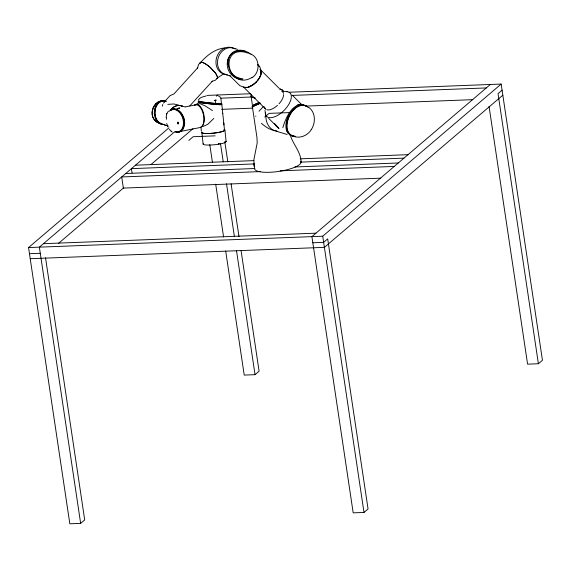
<?xml version="1.0" encoding="UTF-8"?>
<svg xmlns="http://www.w3.org/2000/svg" width="571" height="571" viewBox="0 0 571 571"><rect width="100%" height="100%" fill="white"/><g stroke="black" fill="none" stroke-linecap="round" stroke-linejoin="round"><path stroke-width="0.86" d="M166.425 117.59L166.454 119.318M152.207 114.407L152.164 111.98M227.536 61.761L227.472 64.487M166.09 117.319L166.825 113.622L168.424 111.088M251.947 106.277L253.788 104.864L259.441 102.387L257.121 103.401A18.836 1.378 -19 0 0 252.853 105.564L252.532 105.935L251.047 95.978M152.157 112.037L153.264 107.598L155.669 103.901M260.883 74.58L261.197 71.368L260.005 69.255L279.048 88.241M282.838 127.59C285.636 118.375 290.789 106.285 300.917 104.086M162.364 106.192L162.771 104.464M227.772 60.419L228.143 59.113M198.43 100.039C199.7 97.206 203.504 96.763 206.138 95.949M198.551 104.179L198.979 103.744A8.301 1.927 33.1 0 1 200.721 103.908L205.417 106.035L212.491 110.61M166.582 114.35L166.825 113.622M260.183 76.386L260.683 75.115M259.184 78.213L259.769 77.149M289.233 114.45L289.654 113.693M294.336 136.583C300.789 138.56 307.969 135.177 311.352 129.51M311.295 129.61C315.742 122.915 315.742 112.48 308.825 107.405M253.888 163.72L254.373 166.625L253.795 160.116L257.186 143.028L256.957 137.504L252.432 107.148L252.782 106.77A19.171 1.406 -19 0 1 257.007 104.629L260.626 103.137M258.349 79.419L257.485 80.54M291.017 111.68L291.396 111.174M163.399 103.058L165.362 101.431M259.006 111.259L263.338 106.556M293.209 110.51C296.392 106.534 302.723 103.265 307.355 106.791M213.818 118.447L207.901 124.235L203.105 126.491M294.243 109.318C287.07 115.578 282.153 133.564 294.55 136.476M217.508 77.956L215.574 80.061L211.948 81.389L212.369 81.168L189.758 105.935M164.498 101.717L170.058 95.621L173.912 93.979L197.687 67.821L197.53 68.27L198.465 64.673L200.171 62.682M200.457 62.603C206.802 55.515 214.832 48.956 224.639 47.935M154.306 105.692A11.42 9.621 -73.2 0 1 155.54 104.108L156.226 103.401A11.441 9.65 -73.2 0 1 163.699 100.674M169.216 111.224L171.486 109.525A12.426 8.401 74 0 1 177.774 110.446L180.8 113.372L182.998 117.505A11.556 7.816 74 0 1 183.669 126.141L182.07 129.731L179.387 131.865A12.426 8.401 74 0 1 174.705 131.78M162.928 100.653L158.838 101.595L155.533 104.1L156.226 103.401M255.351 82.816L256.429 81.767M45.523 257.749L84.701 519.917L80.647 523.371L69.833 523.793L28.55 247.571L169.002 127.811M196.146 104.671L198.18 102.937M174.391 132.022L39.363 247.157L80.647 523.371M216.459 96.156L217.815 95M58.67 243.253L123.807 187.709M150.951 164.569L193.019 128.696M188.844 140.395L193.169 136.705L215.153 135.855M264.723 117.062L269.055 113.372L291.039 112.523M490.353 84.479L311.902 236.637L353.185 512.851L363.998 512.437L368.059 508.975L327.69 238.899L323.636 242.354L312.822 242.775M28.55 247.571L322.722 236.216L501.167 84.058L542.45 360.28L538.396 363.741L527.583 364.155L489.054 106.392M502.087 90.197L498.033 93.658L538.396 363.741M502.83 95.2L324.385 247.357L30.213 258.706M225.688 251.047L244.224 375.09L255.037 374.676L259.098 371.221L241.083 250.69M217.308 78.07L223.097 74.209M253.224 84.608L254.709 83.43M252.089 77.685C260.198 72.71 260.148 58.42 251.311 54.216M252.853 84.893L247.407 87.477L244.181 87.17M252.325 77.256C229.128 91.845 215.467 45.944 245.373 51.247M249.063 86.978C255.13 84.108 262.332 77.727 260.847 70.354M260.262 103.258L252.789 106.641L252.111 107.412L252.703 107.469M306.613 106.37A19.121 11.477 -62.2 0 0 305.77 105.771C301.688 103.387 296.72 105.735 293.637 108.704A15.403 9.243 -62.2 0 0 288.876 115.092L286.342 122.672L286.578 129.767A19.121 11.477 -62.2 0 0 288.034 133.029M176.832 108.833L177.581 108.576M247.336 87.484L248.521 87.142M178.33 108.347L179.858 107.983L177.267 108.511M215.388 100.268L216.231 100.089L214.496 100.439L215.388 100.268L215.724 103.465M185.625 106.834L196.017 104.779M179.237 131.715L199.843 127.576A11.577 5.674 78.7 0 0 203.412 114.664A11.577 5.674 78.7 0 0 194.932 105.078M218.472 143.963L219.2 143.742L218.479 143.671M167.788 104.386L173.77 103.965L178.545 105.028M198.565 102.052L198.237 102.216A11.563 0.471 6 0 0 202.698 103.001L211.848 104.058A12.441 0.507 6 0 0 219.528 104.679L222.033 104.572A11.563 0.471 6 0 0 221.477 104.414M295.621 136.355C275.201 135.848 290.932 97.341 306.677 106.277M295.628 136.633C275.622 134.792 293.301 95.457 308.361 107.469M207.002 95.414L250.769 93.73M289.069 92.245L501.167 84.058M220.884 98.183L251.169 97.013M292.138 95.428L486.299 87.934M221.655 109.354L252.832 108.147M306.27 106.085L472.824 99.661M135.484 165.197L253.938 160.622M300.253 158.838L408.022 154.677M254.338 163.913L131.43 168.652L132.065 172.942M300.653 162.121L403.968 158.138M125.748 173.498L254.894 168.509M294.971 166.968L398.287 162.978M260.64 171.593L121.694 176.953L123.357 188.095L380.757 178.159M280.233 170.836L394.233 166.432M43.417 243.696L315.963 233.175M29.471 253.71L40.284 253.288M199.358 101.124L198.144 101.288A11.563 0.471 6 0 0 202.598 102.073L211.755 103.13A12.441 0.514 6 0 0 219.435 103.751M293.294 136.184L294.4 136.205M253.303 97.577L252.796 97.405M219.428 103.751L221.933 103.644A11.563 0.471 6 0 0 221.377 103.487M165.219 100.824L163.392 100.717L159.901 101.938A12.412 9.379 88.8 0 0 155.369 108.497L154.762 113.286L155.626 117.954A11.563 8.729 88.8 0 0 160.608 123.957M161.879 124.399L163.713 124.507M164.205 124.649L160.116 123.807A11.563 8.729 88.8 0 1 155.134 117.804L154.27 113.137L154.877 108.354A12.412 9.379 88.8 0 1 159.409 101.788L162.899 100.567L165.911 101.067M162.771 100.632L164.077 100.774M160.437 123.172L157.325 122.38L155.683 121.28M287.377 91.703L281.303 90.989M276.4 130.823C270.675 130.366 265.572 127.119 261.468 123.293M254.873 97.941L254.38 97.848M279.476 88.969L279.876 89.047M242.147 79.654C216.181 75.779 227.351 37.879 251.019 54.266M253.974 97.755L253.096 97.455L253.503 97.634M280.204 89.119L281.06 89.362M235.502 77.535L238.078 78.191M165.933 101.281L164.898 100.91M238.457 78.42L239.834 78.819M167.367 125.77L164.291 124.863L168.374 126.077M185.332 107.005L180.786 105.649M233.66 48.214L237.536 49.384M224.924 74.358L230.213 75.943L229.521 75.365L239.784 85.65L244.509 87.463A12.127 5.938 -45.1 0 0 256.386 81.824A12.127 5.938 -45.1 0 0 260.819 70.233L260.012 67.271L257.664 64.58M297.719 104.714L299.361 105.207M287.142 134.485L276.692 131.33M280.796 89.283L280.839 89.297A16.259 4.261 -8.5 0 0 280.033 89.083M243.446 86.935L265.344 108.811M291.246 135.691L292.238 136.012M281.646 89.583L282.017 89.754M218.593 96.121L220.556 97.348M172.249 132.058L169.252 129.331M247.529 52.254L250.141 54.002M171.136 131.359L171.543 131.644M155.854 121.423L153.406 118.44L152.6 116.398M257.571 64.494L259.405 66.3M292.109 95.043L301.117 104.029M268.648 118.354L278.976 128.639L274.665 123.536M260.312 69.612L260.79 70.197M167.895 126.955L166.682 123.45M152.657 116.591L152.186 114.243M290.246 134.977C292.966 144.456 301.174 152.057 301.088 162.421M322.722 236.216L363.998 512.437M255.765 116.034L255.822 116.405M254.174 165.433L254.587 168.209A23.525 6.167 -8.5 0 0 278.855 171.4A23.525 6.167 -8.5 0 0 300.888 161.229M224.781 141.608L227.8 161.836M231.091 183.833L238.978 236.615M220.463 143.307L223.218 161.779M226.509 183.769L234.395 236.558M236.501 250.633L255.037 374.676M209.778 144.599L212.405 162.193M215.695 184.19L223.582 236.972M265.001 110.41L265.444 113.957M201.349 131.009L200.921 126.948M221.834 104.6L222.754 113.422M223.732 122.722L224.367 128.775M220.849 98.012L221.448 103.644M224.91 130.088L226.13 141.629M222.733 113.229L223.953 124.856M201.884 132.515L203.098 144.056M178.052 122.544L178.123 123.564M178.009 122.058L178.145 124.035M225.852 141.28A11.577 1.877 -6 0 1 214.846 144.706A11.577 1.877 -6 0 1 203.283 143.664M223.896 129.446A11.577 1.877 -6 0 1 217.044 132.715A11.577 1.877 -6 0 1 202.163 132.865M194.49 105.135A11.577 5.674 78.7 0 1 202.948 111.331A11.577 5.674 78.7 0 1 202.063 126.227M221.077 104.386A11.763 0.478 6 0 1 211.277 103.993A11.763 0.478 6 0 1 198.487 102.102M221.241 103.572A11.463 0.471 6 0 1 209.528 102.887A11.463 0.471 6 0 1 198.886 101.181M224.367 129.824A11.577 1.877 -6 0 1 212.59 133.229A11.577 1.877 -6 0 1 201.813 132.001M170.308 110.396A11.577 9.764 -73.3 0 1 182.613 106.32A11.577 9.764 -73.3 0 0 170.272 110.567M170.829 110.296A11.47 7.751 74 0 1 182.998 119.139A11.47 7.751 74 0 1 176.175 131.844M172.156 109.389A12.426 8.401 74 0 1 178.445 110.31L181.471 113.236L183.669 117.376A11.556 7.808 74 0 1 184.34 126.013L182.741 129.596L180.058 131.73A12.426 8.401 74 0 1 175.376 131.644M179.28 131.858A11.755 7.944 74 0 1 177.688 132.065M176.867 131.994A11.755 7.944 74 0 1 176.032 131.801M171.393 109.903A11.755 7.944 74 0 1 175.261 109.111M176.096 109.304A11.755 7.944 74 0 1 177.745 110.01M178.552 110.531A11.755 7.944 74 0 1 184.205 125.035M183.755 126.983A11.755 7.944 74 0 1 182.542 129.453M181.392 130.716A11.755 7.944 74 0 1 180.029 131.587M164.091 124.385A11.755 8.879 88.8 0 1 155.019 111.131A11.755 8.879 88.8 0 1 166.132 101.324M161.964 123.821A11.62 8.779 88.8 0 1 161.136 123.564M156.347 119.161A11.62 8.779 88.8 0 1 155.883 118.233M154.727 110.61A11.62 8.779 88.8 0 1 154.891 109.482M155.141 108.369A11.62 8.779 88.8 0 1 155.476 107.305M155.89 106.285A11.62 8.779 88.8 0 1 157.575 103.622M158.26 102.901A11.62 8.779 88.8 0 1 158.995 102.28M159.773 101.759A11.62 8.779 88.8 0 1 162.292 100.846M164.862 100.953A11.62 8.779 88.8 0 1 165.69 101.21M155.533 104.1A11.391 9.564 -74.5 0 1 156.033 103.579M160.101 123.193A11.441 9.65 -73.2 0 1 154.32 105.678M164.684 100.831A11.441 9.65 -73.2 0 1 165.626 101.11M200.05 63.41A11.577 3.083 42.4 0 1 210.342 67.528L215.367 72.831L217.572 77.121A11.456 3.048 42.4 0 1 216.737 78.355M217.037 78.355A11.577 3.083 42.4 0 0 217.63 77.228L215.917 73.58L210.171 67.392A11.456 3.048 42.4 0 0 200.185 63.167M227.472 74.88A13.783 11.62 -73.3 0 1 218.122 58.071A13.783 11.62 -73.3 0 1 235.066 48.835M225.945 74.416A13.783 11.62 -73.3 0 1 216.552 57.75A13.783 11.62 -73.3 0 1 233.318 48.264M277.627 131.387A16.538 13.947 -73.3 0 1 265.972 115.149M290.325 135.22A19.121 11.477 -62.2 0 1 289.483 134.62M282.445 91.638A12.127 5.938 -45.1 0 1 283.494 93.408M283.616 94.608A12.127 5.938 -45.1 0 1 279.012 103.836M277.556 105.292A12.127 5.938 -45.1 0 1 267.128 109.846M266.122 109.461A12.127 5.938 -45.1 0 1 264.559 106.82M286.471 91.631A16.538 8.101 -45.1 0 1 284.165 110.296A16.538 8.101 -45.1 0 1 265.337 112.965M234.61 76.5A16.373 15.867 64.5 0 1 232.361 74.68M247.529 53.067A17.48 16.937 64.5 0 0 239.542 51.725C225.781 52.161 225.973 73.502 237.565 77.47A17.48 16.937 64.5 0 0 242.932 78.805M281.539 89.54A16.259 4.261 -8.5 0 1 283.045 91.81M255.109 97.984A16.259 4.261 -8.5 0 1 251.461 94.6M178.045 123.393L177.988 123.814L177.881 122.344L178.045 123.393"/></g></svg>
